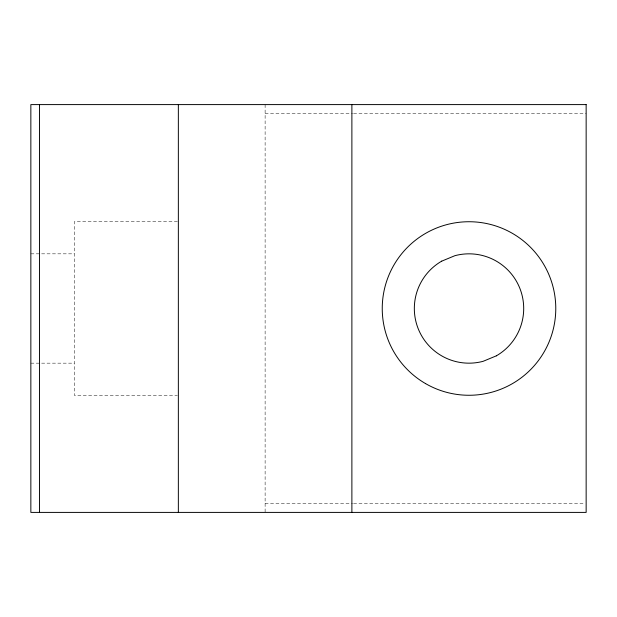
<?xml version="1.0" encoding="UTF-8"?>
<svg xmlns="http://www.w3.org/2000/svg" width="617" height="617" viewBox="0 0 617 617"><rect width="100%" height="100%" fill="white"/><g stroke="black" fill="none" stroke-linecap="round" stroke-linejoin="round"><path stroke-width="0.46" stroke-dasharray="3.08 2.31" d="M265.117 113.281L352.585 113.281M353.549 113.281L586.15 113.281M177.387 221.734L74.233 221.734L74.233 395.266L177.387 395.266M30.85 253.834L74.233 253.834M30.85 363.158L74.233 363.158M265.117 503.727L352.585 503.727M353.549 503.727L585.186 503.727M265.117 104.605L265.117 512.403"/><path stroke-width="0.93" d="M441.687 261.161L454.868 255.7A54.666 54.658 0 0 1 496.346 355.839M496.346 355.839L483.165 361.3A54.666 54.658 0 0 1 441.687 261.161M351.883 104.597L351.883 512.403M178.352 104.597L178.352 512.403M39.527 104.597L39.527 512.395M586.15 104.597L30.85 104.597L30.85 512.403L586.15 512.403L586.15 104.597M425.63 383.643A86.766 86.766 0 0 0 555.778 308.5A86.766 86.766 0 0 0 425.63 233.357A86.766 86.766 0 0 0 425.63 383.643"/></g></svg>
